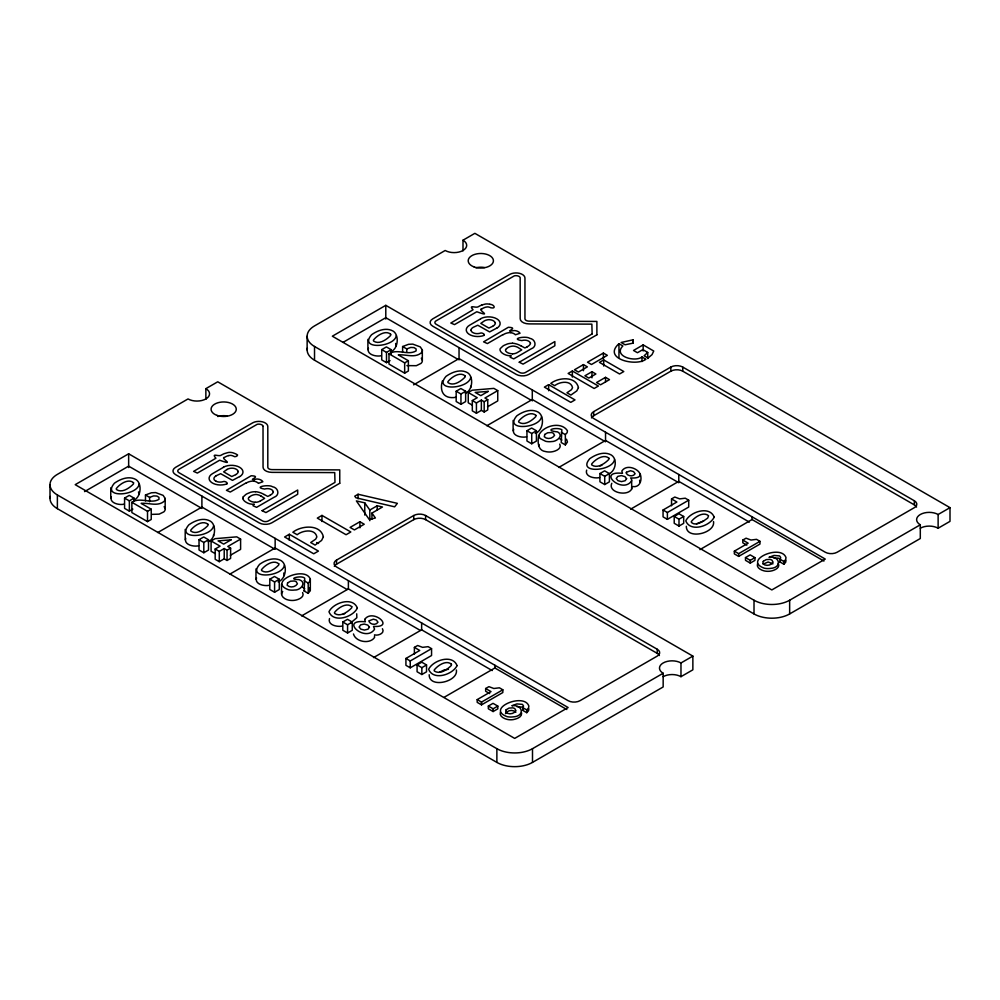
<?xml version="1.0" encoding="UTF-8"?>
<svg xmlns="http://www.w3.org/2000/svg" width="1000" height="1000" viewBox="0 0 1000 1000"><rect width="100%" height="100%" fill="white"/><g stroke="black" fill="none" stroke-linecap="round" stroke-linejoin="round"><path stroke-width="1.5" d="M310.325 590.5L310.325 579.25C305.562 565.25 266.737 581.812 288.512 589.763A9.963 5.75 0 0 0 294.538 590.025C300.8 590.588 307.312 582.087 298.9 579.612C285.675 579.325 301.562 574.712 304.725 578.225L304.1 590.988L308.212 593.362L310.325 590.5L309.363 587.663M310.325 579.25L309.975 581.175L308.212 583.075L308.212 593.362M528.862 708.85L528.513 710.775L526.75 712.675L522.638 710.3L523.513 705.925L522.425 704.375L516.888 703.913L511.85 705.763C522.938 704.125 525.312 716.325 513.075 716.875A9.963 5.75 0 0 1 507.05 716.625C485.275 708.675 524.1 692.1 528.862 706.1L528.513 708.037L526.75 709.925L526.75 712.675M786 560.388L785.65 562.312L783.888 564.212L779.775 561.838L780.662 557.463L779.562 555.913L774.038 555.45L769 557.3C780.075 555.675 782.45 567.863 770.225 568.425A9.963 5.75 0 0 1 764.2 568.162C742.412 560.212 781.25 543.638 786 557.65L785.65 559.575L783.888 561.475L783.888 564.212M631.712 480.737C622.575 494.787 595.763 470.513 622.5 473.325L621.838 471C629.688 459.475 652.987 479.35 630.638 477.95L631.613 479.35L631.712 488.963C627.762 496.938 607.425 492.475 611.8 483.288M640.288 474.15C642.362 480.062 639.925 487.75 632.688 486.575M302.587 592.562C305.038 597.2 298.15 599.862 294.538 600.312A9.963 5.75 0 0 1 288.512 600.05C284.713 599.462 279.25 595.513 282.688 591.45M538.675 435.575C542.712 425.8 561.1 420.825 567.463 430.788L567.112 432.713L565.35 434.613L565.35 444.9L561.237 442.525L561.862 429.762C556.962 426.65 542.562 430.3 557.65 431.925C564.225 435.613 556.575 441.788 551.688 441.562A9.963 5.75 0 0 1 545.662 441.3L540.062 438.475L538.675 435.575C537.537 441.912 537.6 450.65 545.662 451.587A9.963 5.75 0 0 0 551.688 451.85C555.288 451.4 562.175 448.738 559.725 444.1M538.675 445.85L538.975 444.412M500.375 712.188C499.012 716.2 503.85 718.575 507.05 719.362A9.963 5.75 0 0 0 513.075 719.625C516.487 719.013 522.125 717.312 521.638 712.975M757.513 563.725C756.162 567.75 760.987 570.125 764.2 570.9A9.963 5.75 0 0 0 770.225 571.163C773.825 570.712 780.713 568.062 778.263 563.413M139.15 484.137C137.387 495.838 101.025 498.65 114.425 483.2C120.475 478.925 128.975 475.6 136 479.575C142.338 483.525 141.075 497.337 133.763 500.163M213.6 525.75C211.838 537.45 175.475 540.262 188.875 524.812C194.925 520.538 203.425 517.2 210.45 521.188C216.788 525.138 215.525 538.95 208.212 541.775M284.375 565.237C282.613 576.938 246.238 579.75 259.65 564.3C265.7 560.025 274.2 556.7 281.225 560.675C287.9 564.987 286.075 579.225 278.087 581.838M396.3 335.675C394.538 347.375 358.162 350.188 371.575 334.738C377.625 330.462 386.125 327.137 393.15 331.112C399.475 335.062 398.225 348.875 390.913 351.7M470.75 377.287C468.975 388.988 432.612 391.8 446.025 376.35C452.075 372.075 460.562 368.75 467.587 372.725C473.925 376.675 472.663 390.487 465.35 393.312M541.512 416.775C539.75 428.475 503.387 431.287 516.8 415.838C522.837 411.562 531.337 408.237 538.362 412.212C545.05 416.525 543.225 430.763 535.225 433.387M614.513 459.6C612.75 471.3 576.375 474.113 589.788 458.675C595.837 454.387 604.338 451.062 611.362 455.037C617.938 459.288 615.725 471.675 608.225 474.15M124.225 504.15C119.488 505.387 109.1 503.288 111.3 496.688M198.675 545.763C193.938 547 183.55 544.9 185.738 538.3M269.45 585.25C264.713 586.487 254.325 584.388 256.512 577.788M381.375 355.7C376.637 356.938 366.25 354.837 368.438 348.225M329.513 618.562C327.312 625.163 337.7 627.263 342.438 626.025M526.587 436.8C521.85 438.025 511.463 435.925 513.663 429.325M429.188 674.737C428.988 688.775 458.512 681.812 456.375 669.975M586.65 470.1C584.462 476.7 594.85 478.8 599.587 477.562M686.325 526.275C686.137 540.325 715.65 533.35 713.512 521.512M505.513 713.662C507.275 710.075 513.2 709.3 515.837 712.3M243.3 496.8L245.8 494.513A21.062 12.163 0 0 1 247.162 493.713L250.463 492.362A9.1 5.25 0 0 1 255.325 491.763M647.725 352.463L644.125 355.763L648.05 358.025L652.025 354.637L653.737 351.037L643.162 344.888L633.525 350.462L637.45 352.725L642.85 349.6L647.725 352.463L647.725 358.562M304.1 590.988L304.738 590.212M522.638 710.3L523.513 708.662L522.425 707.113L516.888 706.65M779.775 561.838L780.425 561.062M249.225 497.025L248.463 498.1A4.487 2.587 0 0 0 248.375 498.525A5.125 2.963 0 0 0 248.912 499.938L249.775 500.662A7.688 4.438 0 0 0 255.162 502.25M506.375 348.575L505.613 349.637A4.487 2.587 0 0 0 505.525 350.275A5.125 2.963 0 0 0 506.062 351.475L506.912 352.212A7.662 4.425 0 0 0 512.537 353.8M565.35 444.9L567.463 442.038L566.512 439.2M763.275 564.075L768.112 562L772.987 563.85M618.962 343.688C601.912 358.862 636.125 366.887 645.925 359.25L642 356.987C634.788 362.488 612.737 356.062 622.888 345.95L618.962 343.688L618.962 357.4M351.075 622.612L356.85 617.712L356.7 613.8M703.575 520.975L707.688 518.088L708.562 515.737C703.35 511.138 694.55 517.212 691.263 521.675L691.488 522.537C695.025 525.8 700.113 522.863 703.575 520.975L696.562 523.787M270.2 495.288L267.712 496.413L264.188 494.475M527.337 346.838L524.862 347.95L521.325 346.012M692.862 656.112L680.975 662.962A12.6 7.275 0 0 0 663.162 662.962A12.6 7.275 0 0 0 663.162 673.25L663.162 686.963L532.5 762.4A25.2 14.55 0 0 1 496.875 762.4L57.375 508.663L57.375 494.95A25.2 14.55 0 0 1 57.375 474.375L188.038 398.938A12.6 7.275 0 0 0 205.863 398.938A12.6 7.275 0 0 0 205.863 388.65L217.738 381.8L692.862 656.112L692.862 669.825L680.975 676.675A12.6 7.275 0 0 0 663.162 676.675M950 507.65L938.125 514.5A12.6 7.275 0 0 0 920.3 514.5A12.6 7.275 0 0 0 920.3 524.788L920.3 538.513L789.65 613.938A25.2 14.55 0 0 1 754.013 613.938L314.525 360.2L314.525 346.488A25.2 14.55 0 0 1 314.525 325.913L445.188 250.487A12.6 7.275 0 0 0 463 250.487A12.6 7.275 0 0 0 463 240.2L474.875 233.337L950 507.65L950 521.362L938.125 528.225A12.6 7.275 0 0 0 920.3 528.225M128.65 453.8L75.2 484.663L514.688 738.4L568.138 707.537L128.65 453.8L128.65 467.525M385.788 305.338L332.337 336.2L771.825 589.938L825.275 559.075L385.788 305.338L385.788 319.062M84.55 491.613L128.65 466.15L201.9 508.438M343.025 342.375L385.788 317.688L457.713 359.212M132.875 509.1L129.362 511.138L124.575 508.375L124.575 498.088L129.275 495.375L134.05 498.137L134.05 501.075M390.025 360.65L386.5 362.675L381.725 359.913L381.725 349.625L386.413 346.925L391.2 349.675L391.2 354.087M124.575 498.088L129.362 500.85L134.05 498.137M381.725 349.625L386.5 352.388L391.2 349.675M481.788 308.875C476.413 309.25 493.913 317.913 476.8 311.75L454.513 324.613L450.838 323.038L473.038 309.775C468.025 304.188 475.788 308.337 478.188 306.8A25.162 14.525 0 0 1 481.95 304.95M480.725 318.8L469.588 325.225A11.475 6.625 0 0 0 468.9 334.137A11.475 6.625 0 0 0 484.188 335.375M131.862 502.287L147.513 511.325L151.225 509.188L151.225 519.475L147.513 521.613L131.862 512.575L131.862 502.287C140.137 496.688 150.925 504.363 158.963 499.325L158.963 497.362L156.912 496.062L153.65 495.9L149.613 497.388L145.475 494.988L145.475 500.875M389 353.825L404.663 362.863L408.375 360.725L408.375 371.012L404.663 373.15L389 364.113L389 353.825C397.275 348.225 408.062 355.913 416.112 350.863L416.1 348.913L414.062 347.6L410.8 347.438L406.763 348.925L402.612 346.538L402.612 352.413M223.575 467.262L212.438 473.688A11.475 6.625 0 0 0 211.75 482.6A11.475 6.625 0 0 0 227.05 483.837M216.25 475.7L220.662 473.688L232.488 480.387L239.575 476.587M235.787 474.625L231.75 476.525L223.65 471.863L227.087 469.438M492.65 326.325L488.888 328.062L480.8 323.4L484.237 320.988A7.6 4.387 0 0 1 489.225 319.637L489.65 319.738A5.412 3.125 0 0 1 491.587 320.037L492.3 320.275A7.037 4.062 0 0 1 494.525 321.675A5.6 3.237 0 0 1 495.163 322.788M496.725 328.125L489.625 331.925L477.8 325.225L473.4 327.238A7.713 4.45 0 0 0 470.913 330.175M157.8 532.525L201.9 507.062L275.15 549.35M413.6 384.837L459.038 358.6L530.95 400.125M260.425 500.938L264.637 498.35L261.062 496.05M199.025 539.7L203.713 536.987L208.5 539.75L208.5 550.037L203.812 552.75L199.025 549.987L199.025 539.7L203.812 542.463L208.5 539.75M456.175 391.238L460.863 388.525L465.637 391.287L465.637 401.575L460.95 404.288L456.175 401.525L456.175 391.238L460.95 394L465.637 391.287M214.95 553.475L211.088 551.25L211.088 540.962L215.05 538.675L236.737 536.85L240.6 539.087L240.6 549.375L230.338 555.288M472.1 405.025L468.237 402.788L468.237 392.5L472.188 390.213L493.875 388.387L497.75 390.625L497.75 400.913L487.488 406.838M240.6 539.087L227.775 546.487L230.613 548.125L230.613 558.413L227.05 560.462L224.213 558.825L219.288 561.675L215.175 559.3L215.175 549.012L220.1 546.163L211.088 540.962M497.75 390.625L484.925 398.025L487.75 399.663L487.75 409.95L484.188 412L481.362 410.375L476.425 413.212L472.312 410.85L472.312 400.562L477.25 397.713L468.237 392.5M215.175 549.012L219.288 551.388L224.213 548.538L227.05 550.175L230.613 548.125M472.312 400.562L476.425 402.925L481.362 400.087L484.188 401.712L487.75 399.663M358.075 494.263L354.762 496.175L355.887 497.775L394.637 506.825L397.375 503.35L358.075 494.263L358.075 498.837M289.325 534.263L284.613 536.987L313.725 553.8L318.425 551.087L289.325 534.263L289.325 540.363M321.975 515.413L317.3 518.112L346.075 534.725L350.825 531.975L321.975 515.413L321.975 521.512M548.65 384.65L544.375 387.125L570.775 402.362L575.013 399.913L548.65 384.65L548.65 390.75M603.387 353.05L587.513 362.212L591.475 364.5L607.337 355.337L603.387 353.05L603.387 359.15M572.362 371L568.125 373.45L594.163 388.488L598.4 386.037L572.362 371L572.362 377.1M583.45 364.6L574.475 369.775L578.4 372.05L587.375 366.863L583.45 364.6L583.45 370.7M229.713 574.212L275.15 547.987L347.062 589.5M486.85 425.75L532.288 399.525L605.538 441.812L605.538 432.212M603.7 359.925L599.462 362.375L619.562 373.988L623.8 371.538L603.7 359.925L603.7 366.025M591.975 371.712L584.9 375.8L588.825 378.062L595.887 373.988L591.975 371.712L591.975 377.812M369.825 520.688L369.825 510.025L377.2 505.775L382.463 507.013L371.938 513.088L371.938 519.188M605.538 377.35L596.562 382.525L600.525 384.812L609.5 379.637L605.538 377.35L605.538 381.925M359.913 521.737L350.087 527.413L354.412 529.913L364.237 524.237L359.913 521.737L359.913 527.837M269.8 579.188L274.488 576.475L279.275 579.237L279.275 589.525L274.587 592.238L269.8 589.475L269.8 579.188L274.587 581.95L279.275 579.237M526.95 430.725L531.638 428.025L536.413 430.775L536.413 441.062L531.725 443.775L526.95 441.012L526.95 430.725L531.725 433.488L536.413 430.775M336.512 560.1L413.725 515.525A8.4 4.85 0 0 1 425.6 515.525L657.225 649.25A8.4 4.85 0 0 1 657.225 656.112L580.013 700.688A8.4 4.85 0 0 1 568.138 700.688L336.512 566.95A8.4 4.85 0 0 1 336.512 560.1L336.512 564.212A8.4 4.85 0 0 0 334.338 566.388M593.663 411.637L670.863 367.062A8.4 4.85 0 0 1 682.738 367.062L914.362 500.788A8.4 4.85 0 0 1 914.362 507.65L837.163 552.225A8.4 4.85 0 0 1 825.275 552.225L593.663 418.5A8.4 4.85 0 0 1 593.663 411.637L593.663 415.75A8.4 4.85 0 0 0 591.487 417.925M336.512 564.212L413.725 519.637A8.4 4.85 0 0 1 425.6 519.637L657.225 653.363A8.4 4.85 0 0 1 659.4 655.537M593.663 415.75L670.863 371.175A8.4 4.85 0 0 1 682.738 371.175L914.362 504.9A8.4 4.85 0 0 1 916.538 507.075M301.625 615.9L348.387 588.9L420.312 630.425M558.763 467.438L605.538 440.438L678.787 482.725L678.787 474.5M342.8 622.013L347.488 619.312L352.262 622.062L352.262 630.3L347.575 633L342.8 630.25L342.8 622.013L347.575 624.775L352.262 622.062M599.938 473.55L604.625 470.85L609.412 473.612L609.412 481.838L604.725 484.55L599.938 481.788L599.938 473.55L604.725 476.312L609.412 473.612M373.537 657.588L421.637 629.825L492.225 670.575M630.675 509.137L678.787 481.362L749.362 522.112M414.387 647.387L417.65 645.5L422.587 647.35L428.125 646.663L431.562 648.65L431.562 655.512L410.25 667.812L405.925 665.325L405.925 658.462L419.75 650.475L414.387 647.387L414.387 654.237M671.538 498.925L674.788 497.038L679.725 498.888L685.263 498.2L688.713 500.188L688.713 507.05L667.387 519.362L663.062 516.862L663.062 510L676.888 502.013L671.538 498.925L671.538 505.788M405.925 658.462L410.25 660.962L431.562 648.65M663.062 510L667.387 512.5L688.713 500.188M417.075 664.9L421.763 662.188L426.538 664.95L426.538 671.812L421.85 674.513L417.075 671.75L417.075 664.9L421.85 667.663L426.538 664.95M674.212 516.438L678.9 513.725L683.688 516.487L683.688 523.35L679 526.05L674.212 523.3L674.212 516.438L679 519.2L683.688 516.487M444.113 697.312L494.888 667.987L566.8 709.513M699.912 549.625L752.038 519.538L823.95 561.05M485.662 688.525L488.913 686.65L493.85 688.5L499.4 687.812L502.837 689.8L502.837 692.537L481.512 704.85L477.188 702.35L477.188 699.613L491.025 691.625L485.662 688.525L485.662 691.275L489.675 693.6M742.8 540.075L746.062 538.188L751 540.037L756.538 539.35L759.975 541.337L759.975 544.075L738.662 556.388L734.338 553.888L734.338 551.15L748.162 543.162L742.8 540.075L742.8 542.812L746.825 545.138M477.188 699.613L481.512 702.1L502.837 689.8M734.338 551.15L738.662 553.65L759.975 541.337M488.338 706.05L493.025 703.337L497.812 706.1L497.812 708.838L493.125 711.55L488.338 708.787L488.338 706.05L493.125 708.8L497.812 706.1M745.487 557.587L750.175 554.875L754.95 557.638L754.95 560.375L750.263 563.088L745.487 560.325L745.487 557.587L750.263 560.35L754.95 557.638M57.375 494.95L496.875 748.688A25.2 14.55 0 0 0 532.5 748.688L663.162 673.25M314.525 346.488L754.013 600.225A25.2 14.55 0 0 0 789.65 600.225L920.3 524.788M502.912 334.625L487.413 343.575L483.6 341.85L508.312 327.3C520.45 327.7 501.6 332.738 514.062 330.55A6.225 3.6 0 0 1 517.125 331.125L517.725 331.388A6.312 3.65 0 0 1 520.013 333.3L515.337 334.762A4.975 2.875 0 0 0 514.425 333.963L513.9 333.663A5.438 3.137 0 0 0 513.387 333.413L512.762 333.15A4.8 2.775 0 0 0 511.25 332.775L510.838 332.725M245.775 483.088L230.275 492.038L226.462 490.3L251.175 475.763C263.312 476.163 244.462 481.2 256.913 479A6.275 3.625 0 0 1 260.287 479.712L260.587 479.85A7.862 4.537 0 0 1 261.55 480.4A5.85 3.375 0 0 1 262.838 481.763L258.337 483.35A5.125 2.963 0 0 0 257.1 482.325L256.762 482.125A5.438 3.137 0 0 0 256.238 481.875L255.625 481.6A4.8 2.775 0 0 0 254.1 481.238M439.425 672.25L444.4 669.862L448.45 669.338M402.612 346.538L408.512 344.325L412.788 344.113L420.288 346.912L422.325 350L422.325 360.288A8.8 5.088 0 0 1 420.938 363.438L416.325 365.688L406.912 365.625M145.475 494.988L151.375 492.788L155.638 492.575L163.137 495.375L165.175 498.462L165.175 508.738A8.8 5.088 0 0 1 163.8 511.9L159.175 514.138L152.188 514.362M484.038 335.25C485.475 334.212 481.35 332.212 480.087 333.225A6.587 3.8 0 0 1 476.637 333.612A5.688 3.275 0 0 1 474 333.1L473.125 332.713A7.15 4.125 0 0 1 472.125 332.075L471.688 331.662A5.412 3.125 0 0 1 471.087 330.425L471.075 330.188M226.9 483.713C228.337 482.663 224.213 480.675 222.95 481.688A6.587 3.8 0 0 1 219.488 482.075A5.688 3.275 0 0 1 216.85 481.562L215.987 481.175M599.938 466L601.875 465.225M342.8 614.45L344.725 613.688M481.962 304.962L485.25 304.075A7.275 4.2 0 0 1 486.175 303.962A7 4.037 0 0 1 489.862 304.3M228.675 455.6L230.125 455.375A3.613 2.087 0 0 1 231.5 455.462L232.85 455.863A7.088 4.088 0 0 1 233.675 456.262C234.938 457.75 239.688 455.1 236.513 454.288A17.85 10.3 0 0 0 235.562 453.8L233.038 452.837A7.15 4.125 0 0 0 229.338 452.388A7.275 4.2 0 0 0 228.113 452.537L224.137 453.7A25.587 14.775 0 0 0 221.262 455.138C218.962 457.113 210.763 452.375 215.888 458.225L193.612 471.375L197.375 473.075L219.662 460.213C236.762 466.375 219.275 457.713 224.638 457.325A14.85 8.575 0 0 1 228.625 455.55M455.812 397.312C444.688 399.25 439.137 392.375 442.337 380.975M633.2 339.787L621.125 342.488L625.075 344.775L633.237 343.113L633.2 339.787L633.2 342.837M774.038 558.188L778.325 558.138L780.4 559.375M254.088 504.175L252.987 505.725L256.6 507.337L274.025 497.287C280.2 495.238 278.35 487.587 272.5 486.75C268.95 484.113 252.325 487.163 264.7 489.062A5.45 3.15 0 0 1 267.337 488.638A6.062 3.5 0 0 1 268.4 488.675A5.375 3.1 0 0 1 270.875 489.288L271.4 489.562A6.338 3.663 0 0 1 272.488 490.363L272.675 490.588A5 2.888 0 0 1 273.1 491.5L273.125 491.75M374.487 634.85C378.05 636.025 385.262 633.25 382.413 628.713M369.825 510.025L364.762 502.863L356.375 500.913L369.288 519.562L375.4 517.975L371.938 513.088M489.862 304.288C494.162 304.288 496.6 309.113 490.812 307.8A7.088 4.088 0 0 0 489.988 307.4L488.65 307A3.613 2.087 0 0 0 487.262 306.913L485.438 307.238A15.325 8.85 0 0 0 481.838 308.9M559.788 438.825L561.862 440.05M302.65 587.288L304.725 588.513M316.663 542.537L318.55 543.45M561.237 432.238L565.35 434.613M779.775 559.1L783.888 561.475M408.375 360.725L398.288 354.9C405.737 354.15 414.387 358.263 420.938 353.15A8.8 5.088 0 0 0 422.325 350M304.1 580.7L308.212 583.075M522.638 707.562L526.75 709.925M151.225 509.188L141.15 503.363C148.6 502.612 157.238 506.725 163.8 501.613A8.8 5.088 0 0 0 165.175 498.462M421.3 358.188L422.325 360.288M164.163 506.637L165.175 508.738M639.562 480.25L640.288 482.388M395.625 343.462L396.3 345.962M283.7 573.025L284.375 575.525M138.488 491.925L139.15 494.425M263.025 426.312L263.05 467.15A8.938 5.162 0 0 0 271.825 472.362L334.725 472.6L334.988 482.388L268.288 520.962A4.175 2.413 0 0 1 262.587 520.975L178.888 472.65A4.175 2.413 0 0 1 178.812 469.375L257.125 424.35A3.962 2.288 0 0 1 259.062 424.137L259.875 424.212A4.2 2.425 0 0 1 263.087 426.3M353.462 633.962C355.55 641.938 369.925 644.513 374.575 637.425L374.462 636.038M631.613 487.575L631.712 488.963M470.675 386.262L470.75 387.575M213.538 534.725L213.6 536.038M938.125 514.5L938.125 528.225M914.362 500.788L914.362 504.9M789.65 600.225L789.65 613.938M754.013 600.225L754.013 613.938M752.038 516.788L752.038 519.538M750.263 560.35L750.263 563.088M738.662 553.65L738.662 556.388M682.738 367.062L682.738 371.175M680.975 662.962L680.975 676.675M679 519.2L679 526.05M670.863 367.062L670.863 371.175M667.387 512.5L667.387 519.362M657.225 649.25L657.225 653.363M643.162 344.888L643.162 350.988M642 356.987L642 361.562M604.725 476.312L604.725 484.55M532.5 748.688L532.5 762.4M532.288 389.925L532.288 400.9M531.725 433.488L531.725 443.775M513.112 420.462L513.112 430.75M496.875 748.688L496.875 762.4M494.888 665.25L494.888 667.987M493.125 708.8L493.125 711.55M484.188 401.712L484.188 412M481.512 702.1L481.512 704.85M481.362 400.087L481.362 410.375M476.425 402.925L476.425 413.212M463 240.2L463 250.863M460.95 394L460.95 404.288M459.038 347.638L459.038 359.975M425.6 515.525L425.6 519.637M421.85 667.663L421.85 674.513M421.637 622.962L421.637 629.825M413.725 515.525L413.725 519.637M410.25 660.962L410.25 667.812M406.763 348.925L406.763 351.863M404.663 362.863L404.663 373.15M386.5 352.388L386.5 362.675M377.2 505.775L377.2 510.337M367.9 339.363L367.9 349.65M364.762 502.863L364.762 515.062M348.387 580.675L348.387 588.9M347.575 624.775L347.575 633M307.137 336.2L307.137 349.925M281.525 584.025L281.525 594.312M275.15 538.387L275.15 547.987M274.587 581.95L274.587 592.238M255.975 568.913L255.975 579.2M227.05 550.175L227.05 560.462M224.213 548.538L224.213 558.825M219.288 551.388L219.288 561.675M205.863 388.65L205.863 399.325M203.812 542.463L203.812 552.75M201.9 496.087L201.9 507.062M185.2 529.425L185.2 539.712M149.613 497.388L149.613 501.788M147.513 511.325L147.513 521.613M129.362 500.85L129.362 511.138M110.75 487.812L110.75 498.1M50 484.663L50 498.375M249.488 497.1A8.263 4.763 0 0 1 256.062 494.475A8.15 4.7 0 0 1 260.988 496.087M242.875 498.612A11.312 6.525 0 0 0 246.337 502.362A10.263 5.925 0 0 0 254.088 504.338M255.375 491.637A15.237 8.8 0 0 1 264.05 494.538M242.925 498.612A6.625 3.825 0 0 1 243.3 496.8M273.363 491.763A9.237 5.337 0 0 1 270.075 495.213M215.987 481.175A7.15 4.125 0 0 1 214.988 480.525L214.55 480.125A5.412 3.125 0 0 1 213.95 478.888L213.962 478.275A7.85 4.537 0 0 1 216.287 475.712M223.438 467.175A11.55 6.662 0 0 1 239.65 467.3A11.55 6.662 0 0 1 239.688 476.65M227.113 469.45A8.025 4.638 0 0 1 230.188 468.325L230.413 468.312A6.3 3.638 0 0 1 232.087 468.188L232.5 468.2A5.412 3.125 0 0 1 234.438 468.5L235.5 468.875A7.088 4.088 0 0 1 237.575 470.337A5.6 3.237 0 0 1 238.062 471.488M238.212 471.488A7.388 4.263 0 0 1 235.738 474.588M260.375 500.9A7.15 4.125 0 0 1 255.162 502.312M246.038 483.212A9.988 5.763 0 0 1 254.112 481.025M314.525 360.2A25.2 14.55 0 0 1 307.362 348.025M475.9 267.787A12.6 7.275 0 0 1 484.513 267.525M480.588 318.712A11.55 6.662 0 0 1 496.8 318.837A11.55 6.662 0 0 1 496.838 328.188M512.475 343.3A9.262 5.35 0 0 0 507.25 344.025L504.3 345.25A21.062 12.163 0 0 0 502.95 346.05L500.337 348.525A6.5 3.75 0 0 0 500.075 350.15A11.312 6.525 0 0 0 503.225 353.75A15.1 8.713 0 0 0 504.1 354.25L504.738 354.55A9.225 5.325 0 0 0 511.238 355.775L510.138 357.262L513.737 358.875L531.175 348.837C537.337 346.775 535.5 339.125 529.637 338.288C526.087 335.65 509.462 338.7 521.85 340.6A5.45 3.15 0 0 1 524.487 340.175A6.062 3.5 0 0 1 525.538 340.213A5.375 3.1 0 0 1 528.013 340.838L528.288 340.962A6.488 3.75 0 0 1 529.4 341.7L529.812 342.125A5 2.888 0 0 1 530.25 343.038M512.525 343.175A15.237 8.8 0 0 1 521.188 346.075M530.538 343.062A9.1 5.25 0 0 1 527.212 346.737M512.55 353.85A7.15 4.125 0 0 0 517.525 352.45L521.775 349.888L518.2 347.587A8.15 4.7 0 0 0 513.013 346.062A8.263 4.763 0 0 0 506.637 348.65M503.15 334.738A10.125 5.85 0 0 1 510.825 332.562M495.35 322.788A7.325 4.237 0 0 1 492.875 326.125M57.375 508.663A25.2 14.55 0 0 1 50.213 496.475M217.763 416.512A12.6 7.275 0 0 1 227.362 415.988M364.688 619.462L365.363 621.788C338.612 618.975 365.425 643.25 374.575 629.2L373.5 626.413C395.85 627.8 372.537 607.925 364.688 619.462M133.537 482.725L133.5 483.9C129.525 488.038 122.037 493.425 116.45 489.525L116.237 488.663C119.513 484.188 128.325 478.125 133.537 482.725M207.987 524.325L207.95 525.513C203.975 529.65 196.488 535.037 190.9 531.138L190.688 530.275C193.962 525.8 202.763 519.738 207.987 524.325M278.75 563.812L278.725 565C274.75 569.138 267.262 574.525 261.675 570.625L261.462 569.763C264.738 565.288 273.538 559.225 278.75 563.812M351.75 606.65L351.712 607.825C347.738 611.975 340.25 617.35 334.663 613.45L334.45 612.587C337.738 608.125 346.538 602.05 351.75 606.65M390.675 334.263L390.65 335.438C386.662 339.588 379.188 344.963 373.587 341.062L373.375 340.2C376.662 335.737 385.462 329.663 390.675 334.263M451.425 664.2L451.4 665.375C447.413 669.513 439.925 674.9 434.338 671L434.125 670.138C437.413 665.662 446.213 659.6 451.425 664.2M465.125 375.875L465.1 377.05C461.112 381.188 453.625 386.575 448.038 382.675L447.825 381.812C451.112 377.35 459.913 371.275 465.125 375.875M535.9 415.363L535.862 416.538C531.888 420.688 524.4 426.062 518.812 422.163L518.6 421.3C521.875 416.838 530.688 410.763 535.9 415.363M608.888 458.188L608.862 459.363C604.875 463.512 597.4 468.9 591.8 464.988L591.587 464.125C594.875 459.663 603.675 453.587 608.888 458.188M262.1 510.675L265.938 512.587L296.962 494.675L297.7 494.237L297.7 490.025L262.1 510.675M519.25 362.212L523.075 364.125L554.1 346.213L554.85 345.775L554.85 341.575L519.25 362.212M369.237 620.737L369.1 621.675C370.637 624.763 376.213 625.4 377.962 622.2L376.413 620.075L373.375 619.2L369.237 620.737M626.388 472.287L626.237 473.212C627.775 476.3 633.362 476.95 635.1 473.738L633.562 471.625L630.513 470.737L626.388 472.287M339.75 483.263L271.712 522.863A8.938 5.162 0 0 1 259.113 522.85L175.613 474.65A8.938 5.162 0 0 1 175.538 467.375L252.8 422.775A8.938 5.162 0 0 1 262.375 421.8A8.938 5.162 0 0 1 267.8 426.463L267.8 467.238A4.175 2.413 0 0 0 271.988 469.613L339.75 469.9L339.75 483.263M596.888 334.8L528.862 374.412A8.938 5.162 0 0 1 516.25 374.387L432.762 326.188A8.938 5.162 0 0 1 432.675 318.913L509.938 274.312A8.938 5.162 0 0 1 519.513 273.337A8.938 5.162 0 0 1 524.95 278L524.95 318.788A4.175 2.413 0 0 0 529.125 321.15L596.888 321.438L596.888 334.8M369.425 627.125L368.038 629.175L364.387 630.062L360.8 629.138L359.125 627.025L360.637 624.862L364.25 624.05L367.8 625.087L369.425 627.125M626.575 478.663L625.188 480.712L621.525 481.613L617.938 480.675L616.263 478.562L617.788 476.4L621.4 475.588L624.938 476.637L626.575 478.663M323.375 536.838L321.587 540.45L315.075 545.062L310.712 542.537L315.675 539.15L316.863 536.912C315.125 528.312 302.35 530.375 297.175 534.725L292.85 532.225C301.413 525.462 320.487 523.938 323.375 536.838M578.438 387.612L576.812 390.875L570.913 395.05L566.95 392.775L571.45 389.7L572.537 387.675C570.962 379.875 559.375 381.737 554.7 385.688L550.775 383.425C558.525 377.287 575.825 375.913 578.438 387.612M357.362 608.062C353 617.238 333.387 623.425 328.963 611.75C333.387 602.6 352.925 596.362 357.362 608.062M457.05 665.612C452.675 674.788 433.062 680.975 428.638 669.287C433.062 660.15 452.6 653.913 457.05 665.612M714.188 517.15C709.825 526.325 690.2 532.513 685.788 520.837C690.212 511.688 709.737 505.45 714.188 517.15M287.587 582.938L287.162 585.2C289.837 588.138 295.5 587.175 297.413 583.825L296.212 581.663L294.375 580.975L290.525 581.213L287.587 582.938M544.725 434.475L544.3 436.737C546.975 439.675 552.638 438.725 554.55 435.363L553.35 433.2L551.525 432.525L547.675 432.762L544.725 434.475M506.125 709.788L505.7 712.062C508.375 715 514.038 714.038 515.95 710.675L514.75 708.525L512.913 707.837L509.062 708.075L506.125 709.788M763.275 561.325L762.837 563.6C765.525 566.538 771.175 565.575 773.088 562.212L771.888 560.062L770.062 559.375L766.213 559.612L763.275 561.325M592.137 333.925L525.425 372.5A4.175 2.413 0 0 1 519.738 372.512L436.037 324.2A4.175 2.413 0 0 1 435.962 320.913L514.263 275.9A3.962 2.288 0 0 1 516.213 275.675L517.013 275.75A4.188 2.425 0 0 1 520.163 277.6L520.188 318.688A8.938 5.162 0 0 0 528.962 323.9L591.862 324.137L592.137 333.925M231.062 539.837L223.663 544.113L218.062 540.875L231.062 539.837M488.212 391.375L480.812 395.65L475.2 392.413L488.212 391.375M474.125 266.938A12.6 7.275 0 0 0 493.413 261.025A12.6 7.275 0 0 0 474.913 254.338A12.6 7.275 0 0 0 474.125 266.938M216.988 415.387A12.6 7.275 0 0 0 236.262 409.487A12.6 7.275 0 0 0 217.763 402.8A12.6 7.275 0 0 0 216.988 415.387"/></g></svg>
